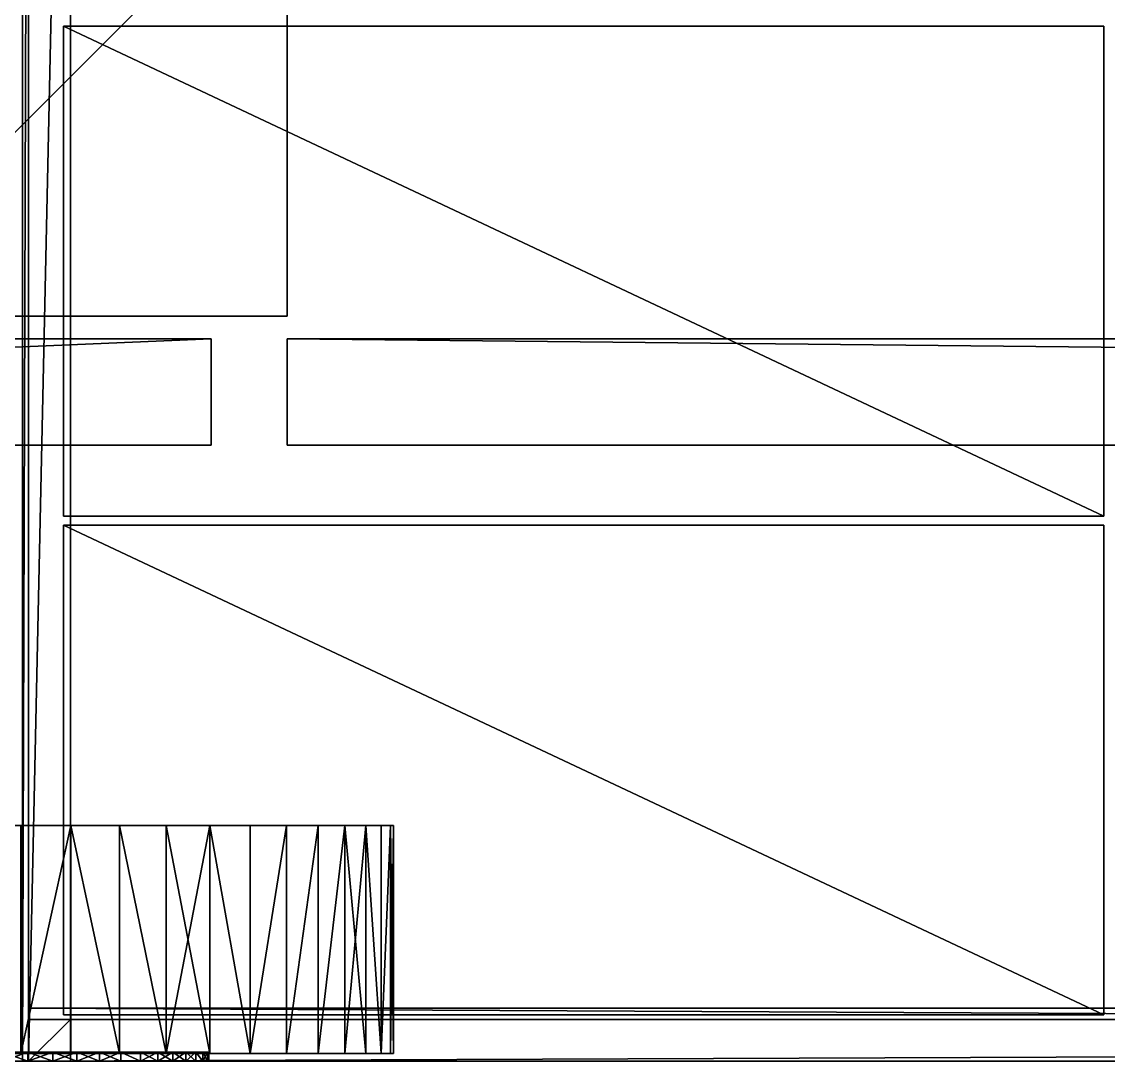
# Model space of a CAD drawing. Header units: millimetres. Extents: x -3100 to 14040, y -1280 to 1295.
# Drawn here: x -49 to 1380, y -1280 to 87 of the extents above; entities that cross this region are included whole.
import ezdxf

# ---------------------------------------------------------------- set-up
doc = ezdxf.new("R2010")
doc.units = ezdxf.units.MM

msp = doc.modelspace()

# ---------------------------------------------------------------- linework, layer by layer
at = {"layer": 'CAD_75LAB'}
for points in [[(-48, 1280, 3940), (-48, 1280, 1250), (-48, -1280, 1250)], [(-48, -1280, 3940), (-48, 1280, 3940), (-48, -1280, 1250)], [(-40, 1280, 1250), (-48, -1280, 1250), (-48, 1280, 1250)], [(-40, 1280, 1250), (-40, -1280, 1250), (-48, -1280, 1250)], [(-40, 1280, 3940), (-48, 1280, 3940), (-48, -1280, 3940)], [(-40, 1280, 3940), (-48, -1280, 3940), (-40, -1280, 3940)], [(-40, -1280, 1250), (-40, 1280, 1160), (-40, -1280, 1160)], [(-40, -1280, 1250), (-40, 1280, 1250), (-40, 1280, 1160)], [(14040, -1280, 1160), (-40, -1280, 1160), (-40, 1280, 1160)], [(14040, 1280, 1160), (14040, -1280, 1160), (-40, 1280, 1160)], [(14040, -1280, 1250), (-40, 1280, 1250), (-40, -1280, 1250)], [(14040, 1280, 1250), (-40, 1280, 1250), (14040, -1280, 1250)], [(-40, -1280, 3995), (-40, 1280, 3940), (-40, -1280, 3940)], [(-40, -1280, 3995), (-40, 1280, 3995), (-40, 1280, 3940)], [(15, 1280, 3940), (-40, -1280, 3940), (-40, 1280, 3940)], [(15, 1280, 3940), (15, -1280, 3940), (-40, -1280, 3940)], [(15, 1280, 3995), (-40, 1280, 3995), (-40, -1280, 3995)], [(15, 1280, 3995), (-40, -1280, 3995), (15, -1280, 3995)], [(-40, 1280, 3940), (-40, -1280, 1250), (-40, 1280, 1250)], [(-40, -1280, 3940), (-40, -1280, 1250), (-40, 1280, 3940)], [(15, -1280, 3995), (15, -1280, 3940), (15, 1280, 3940)], [(15, -1280, 3995), (15, 1280, 3940), (15, 1280, 3995)], [(300, 300, 1000), (-300, -300, 1000), (-300, 300, 1000)], [(300, 300, 1000), (300, -300, 1000), (-300, -300, 1000)], [(300, 300, 1160), (-300, 300, 1160), (-300, -300, 1160)], [(300, 300, 1160), (-300, -300, 1160), (300, -300, 1160)], [(300, -300, 1160), (300, -300, 1000), (300, 300, 1000)], [(300, -300, 1160), (300, 300, 1000), (300, 300, 1160)], [(6, -563, 1367), (6, 81, 1253), (6, -563, 1253)], [(6, -563, 1367), (6, 81, 1367), (6, 81, 1253)], [(1374, 81, 1367), (1374, 81, 1253), (6, 81, 1253)], [(1374, 81, 1367), (6, 81, 1253), (6, 81, 1367)], [(1374, -563, 1253), (6, -563, 1253), (6, 81, 1253)], [(1374, 81, 1253), (1374, -563, 1253), (6, 81, 1253)], [(1374, -563, 1367), (6, 81, 1367), (6, -563, 1367)], [(1374, 81, 1367), (6, 81, 1367), (1374, -563, 1367)], [(6, -563, 1487), (6, 81, 1373), (6, -563, 1373)], [(6, -563, 1487), (6, 81, 1487), (6, 81, 1373)], [(1374, 81, 1487), (1374, 81, 1373), (6, 81, 1373)], [(1374, 81, 1487), (6, 81, 1373), (6, 81, 1487)], [(1374, -563, 1373), (6, -563, 1373), (6, 81, 1373)], [(1374, 81, 1373), (1374, -563, 1373), (6, 81, 1373)], [(1374, -563, 1487), (6, 81, 1487), (6, -563, 1487)], [(1374, 81, 1487), (6, 81, 1487), (1374, -563, 1487)], [(6, -563, 1607), (6, 81, 1493), (6, -563, 1493)], [(6, -563, 1607), (6, 81, 1607), (6, 81, 1493)], [(1374, 81, 1607), (1374, 81, 1493), (6, 81, 1493)], [(1374, 81, 1607), (6, 81, 1493), (6, 81, 1607)], [(1374, -563, 1493), (6, -563, 1493), (6, 81, 1493)], [(1374, 81, 1493), (1374, -563, 1493), (6, 81, 1493)], [(1374, -563, 1607), (6, 81, 1607), (6, -563, 1607)], [(1374, 81, 1607), (6, 81, 1607), (1374, -563, 1607)], [(6, -563, 1727), (6, 81, 1613), (6, -563, 1613)], [(6, -563, 1727), (6, 81, 1727), (6, 81, 1613)], [(1374, 81, 1727), (1374, 81, 1613), (6, 81, 1613)], [(1374, 81, 1727), (6, 81, 1613), (6, 81, 1727)], [(1374, -563, 1613), (6, -563, 1613), (6, 81, 1613)], [(1374, 81, 1613), (1374, -563, 1613), (6, 81, 1613)], [(1374, -563, 1727), (6, 81, 1727), (6, -563, 1727)], [(1374, 81, 1727), (6, 81, 1727), (1374, -563, 1727)], [(6, -563, 1847), (6, 81, 1733), (6, -563, 1733)], [(6, -563, 1847), (6, 81, 1847), (6, 81, 1733)], [(1374, 81, 1847), (1374, 81, 1733), (6, 81, 1733)], [(1374, 81, 1847), (6, 81, 1733), (6, 81, 1847)], [(1374, -563, 1733), (6, -563, 1733), (6, 81, 1733)], [(1374, 81, 1733), (1374, -563, 1733), (6, 81, 1733)], [(1374, -563, 1847), (6, 81, 1847), (6, -563, 1847)], [(1374, 81, 1847), (6, 81, 1847), (1374, -563, 1847)], [(6, -563, 1967), (6, 81, 1853), (6, -563, 1853)], [(6, -563, 1967), (6, 81, 1967), (6, 81, 1853)], [(1374, 81, 1967), (1374, 81, 1853), (6, 81, 1853)], [(1374, 81, 1967), (6, 81, 1853), (6, 81, 1967)], [(1374, -563, 1853), (6, -563, 1853), (6, 81, 1853)], [(1374, 81, 1853), (1374, -563, 1853), (6, 81, 1853)], [(1374, -563, 1967), (6, 81, 1967), (6, -563, 1967)], [(1374, 81, 1967), (6, 81, 1967), (1374, -563, 1967)], [(6, -563, 2087), (6, 81, 1973), (6, -563, 1973)], [(6, -563, 2087), (6, 81, 2087), (6, 81, 1973)], [(1374, 81, 2087), (1374, 81, 1973), (6, 81, 1973)], [(1374, 81, 2087), (6, 81, 1973), (6, 81, 2087)], [(1374, -563, 1973), (6, -563, 1973), (6, 81, 1973)], [(1374, 81, 1973), (1374, -563, 1973), (6, 81, 1973)], [(1374, -563, 2087), (6, 81, 2087), (6, -563, 2087)], [(1374, 81, 2087), (6, 81, 2087), (1374, -563, 2087)], [(6, -563, 2207), (6, 81, 2093), (6, -563, 2093)], [(6, -563, 2207), (6, 81, 2207), (6, 81, 2093)], [(1374, 81, 2207), (1374, 81, 2093), (6, 81, 2093)], [(1374, 81, 2207), (6, 81, 2093), (6, 81, 2207)], [(1374, -563, 2093), (6, -563, 2093), (6, 81, 2093)], [(1374, 81, 2093), (1374, -563, 2093), (6, 81, 2093)], [(1374, -563, 2207), (6, 81, 2207), (6, -563, 2207)], [(1374, 81, 2207), (6, 81, 2207), (1374, -563, 2207)], [(6, -563, 2327), (6, 81, 2213), (6, -563, 2213)], [(6, -563, 2327), (6, 81, 2327), (6, 81, 2213)], [(1374, 81, 2327), (1374, 81, 2213), (6, 81, 2213)], [(1374, 81, 2327), (6, 81, 2213), (6, 81, 2327)], [(1374, -563, 2213), (6, -563, 2213), (6, 81, 2213)], [(1374, 81, 2213), (1374, -563, 2213), (6, 81, 2213)], [(1374, -563, 2327), (6, 81, 2327), (6, -563, 2327)], [(1374, 81, 2327), (6, 81, 2327), (1374, -563, 2327)], [(6, -563, 2447), (6, 81, 2333), (6, -563, 2333)], [(6, -563, 2447), (6, 81, 2447), (6, 81, 2333)], [(1374, 81, 2447), (1374, 81, 2333), (6, 81, 2333)], [(1374, 81, 2447), (6, 81, 2333), (6, 81, 2447)], [(1374, -563, 2333), (6, -563, 2333), (6, 81, 2333)], [(1374, 81, 2333), (1374, -563, 2333), (6, 81, 2333)], [(1374, -563, 2447), (6, 81, 2447), (6, -563, 2447)], [(1374, 81, 2447), (6, 81, 2447), (1374, -563, 2447)], [(6, -563, 2567), (6, 81, 2453), (6, -563, 2453)], [(6, -563, 2567), (6, 81, 2567), (6, 81, 2453)], [(1374, 81, 2567), (1374, 81, 2453), (6, 81, 2453)], [(1374, 81, 2567), (6, 81, 2453), (6, 81, 2567)], [(1374, -563, 2453), (6, -563, 2453), (6, 81, 2453)], [(1374, 81, 2453), (1374, -563, 2453), (6, 81, 2453)], [(1374, -563, 2567), (6, 81, 2567), (6, -563, 2567)], [(1374, 81, 2567), (6, 81, 2567), (1374, -563, 2567)], [(6, -563, 2687), (6, 81, 2573), (6, -563, 2573)], [(6, -563, 2687), (6, 81, 2687), (6, 81, 2573)], [(1374, 81, 2687), (1374, 81, 2573), (6, 81, 2573)], [(1374, 81, 2687), (6, 81, 2573), (6, 81, 2687)], [(1374, -563, 2573), (6, -563, 2573), (6, 81, 2573)], [(1374, 81, 2573), (1374, -563, 2573), (6, 81, 2573)], [(1374, -563, 2687), (6, 81, 2687), (6, -563, 2687)], [(1374, 81, 2687), (6, 81, 2687), (1374, -563, 2687)], [(6, -563, 2807), (6, 81, 2693), (6, -563, 2693)], [(6, -563, 2807), (6, 81, 2807), (6, 81, 2693)], [(1374, 81, 2807), (1374, 81, 2693), (6, 81, 2693)], [(1374, 81, 2807), (6, 81, 2693), (6, 81, 2807)], [(1374, -563, 2693), (6, -563, 2693), (6, 81, 2693)], [(1374, 81, 2693), (1374, -563, 2693), (6, 81, 2693)], [(1374, -563, 2807), (6, 81, 2807), (6, -563, 2807)], [(1374, 81, 2807), (6, 81, 2807), (1374, -563, 2807)], [(6, -563, 2927), (6, 81, 2813), (6, -563, 2813)], [(6, -563, 2927), (6, 81, 2927), (6, 81, 2813)], [(1374, 81, 2927), (1374, 81, 2813), (6, 81, 2813)], [(1374, 81, 2927), (6, 81, 2813), (6, 81, 2927)], [(1374, -563, 2813), (6, -563, 2813), (6, 81, 2813)], [(1374, 81, 2813), (1374, -563, 2813), (6, 81, 2813)], [(1374, -563, 2927), (6, 81, 2927), (6, -563, 2927)], [(1374, 81, 2927), (6, 81, 2927), (1374, -563, 2927)], [(6, -563, 3047), (6, 81, 2933), (6, -563, 2933)], [(6, -563, 3047), (6, 81, 3047), (6, 81, 2933)], [(1374, 81, 3047), (1374, 81, 2933), (6, 81, 2933)], [(1374, 81, 3047), (6, 81, 2933), (6, 81, 3047)], [(1374, -563, 2933), (6, -563, 2933), (6, 81, 2933)], [(1374, 81, 2933), (1374, -563, 2933), (6, 81, 2933)], [(1374, -563, 3047), (6, 81, 3047), (6, -563, 3047)], [(1374, 81, 3047), (6, 81, 3047), (1374, -563, 3047)], [(6, -563, 3167), (6, 81, 3053), (6, -563, 3053)], [(6, -563, 3167), (6, 81, 3167), (6, 81, 3053)], [(1374, 81, 3167), (1374, 81, 3053), (6, 81, 3053)], [(1374, 81, 3167), (6, 81, 3053), (6, 81, 3167)], [(1374, -563, 3053), (6, -563, 3053), (6, 81, 3053)], [(1374, 81, 3053), (1374, -563, 3053), (6, 81, 3053)], [(1374, -563, 3167), (6, 81, 3167), (6, -563, 3167)], [(1374, 81, 3167), (6, 81, 3167), (1374, -563, 3167)], [(6, -563, 3287), (6, 81, 3173), (6, -563, 3173)], [(6, -563, 3287), (6, 81, 3287), (6, 81, 3173)], [(1374, 81, 3287), (1374, 81, 3173), (6, 81, 3173)], [(1374, 81, 3287), (6, 81, 3173), (6, 81, 3287)], [(1374, -563, 3173), (6, -563, 3173), (6, 81, 3173)], [(1374, 81, 3173), (1374, -563, 3173), (6, 81, 3173)], [(1374, -563, 3287), (6, 81, 3287), (6, -563, 3287)], [(1374, 81, 3287), (6, 81, 3287), (1374, -563, 3287)], [(6, -563, 3407), (6, 81, 3293), (6, -563, 3293)], [(6, -563, 3407), (6, 81, 3407), (6, 81, 3293)], [(1374, 81, 3407), (1374, 81, 3293), (6, 81, 3293)], [(1374, 81, 3407), (6, 81, 3293), (6, 81, 3407)], [(1374, -563, 3293), (6, -563, 3293), (6, 81, 3293)], [(1374, 81, 3293), (1374, -563, 3293), (6, 81, 3293)], [(1374, -563, 3407), (6, 81, 3407), (6, -563, 3407)], [(1374, 81, 3407), (6, 81, 3407), (1374, -563, 3407)], [(6, -563, 3527), (6, 81, 3413), (6, -563, 3413)], [(6, -563, 3527), (6, 81, 3527), (6, 81, 3413)], [(1374, 81, 3527), (1374, 81, 3413), (6, 81, 3413)], [(1374, 81, 3527), (6, 81, 3413), (6, 81, 3527)], [(1374, -563, 3413), (6, -563, 3413), (6, 81, 3413)], [(1374, 81, 3413), (1374, -563, 3413), (6, 81, 3413)], [(1374, -563, 3527), (6, 81, 3527), (6, -563, 3527)], [(1374, 81, 3527), (6, 81, 3527), (1374, -563, 3527)], [(6, -563, 3647), (6, 81, 3533), (6, -563, 3533)], [(6, -563, 3647), (6, 81, 3647), (6, 81, 3533)], [(1374, 81, 3647), (1374, 81, 3533), (6, 81, 3533)], [(1374, 81, 3647), (6, 81, 3533), (6, 81, 3647)], [(1374, -563, 3533), (6, -563, 3533), (6, 81, 3533)], [(1374, 81, 3533), (1374, -563, 3533), (6, 81, 3533)], [(1374, -563, 3647), (6, 81, 3647), (6, -563, 3647)], [(1374, 81, 3647), (6, 81, 3647), (1374, -563, 3647)], [(6, -563, 3767), (6, 81, 3653), (6, -563, 3653)], [(6, -563, 3767), (6, 81, 3767), (6, 81, 3653)], [(1374, 81, 3767), (1374, 81, 3653), (6, 81, 3653)], [(1374, 81, 3767), (6, 81, 3653), (6, 81, 3767)], [(1374, -563, 3653), (6, -563, 3653), (6, 81, 3653)], [(1374, 81, 3653), (1374, -563, 3653), (6, 81, 3653)], [(1374, -563, 3767), (6, 81, 3767), (6, -563, 3767)], [(1374, 81, 3767), (6, 81, 3767), (1374, -563, 3767)], [(6, -563, 3887), (6, 81, 3773), (6, -563, 3773)], [(6, -563, 3887), (6, 81, 3887), (6, 81, 3773)], [(1374, 81, 3887), (1374, 81, 3773), (6, 81, 3773)], [(1374, 81, 3887), (6, 81, 3773), (6, 81, 3887)], [(1374, -563, 3773), (6, -563, 3773), (6, 81, 3773)], [(1374, 81, 3773), (1374, -563, 3773), (6, 81, 3773)], [(1374, -563, 3887), (6, 81, 3887), (6, -563, 3887)], [(1374, 81, 3887), (6, 81, 3887), (1374, -563, 3887)], [(1374, -563, 1367), (1374, -563, 1253), (1374, 81, 1253)], [(1374, -563, 1367), (1374, 81, 1253), (1374, 81, 1367)], [(1374, -563, 1487), (1374, -563, 1373), (1374, 81, 1373)], [(1374, -563, 1487), (1374, 81, 1373), (1374, 81, 1487)], [(1374, -563, 1607), (1374, -563, 1493), (1374, 81, 1493)], [(1374, -563, 1607), (1374, 81, 1493), (1374, 81, 1607)], [(1374, -563, 1727), (1374, -563, 1613), (1374, 81, 1613)], [(1374, -563, 1727), (1374, 81, 1613), (1374, 81, 1727)], [(1374, -563, 1847), (1374, -563, 1733), (1374, 81, 1733)], [(1374, -563, 1847), (1374, 81, 1733), (1374, 81, 1847)], [(1374, -563, 1967), (1374, -563, 1853), (1374, 81, 1853)], [(1374, -563, 1967), (1374, 81, 1853), (1374, 81, 1967)], [(1374, -563, 2087), (1374, -563, 1973), (1374, 81, 1973)], [(1374, -563, 2087), (1374, 81, 1973), (1374, 81, 2087)], [(1374, -563, 2207), (1374, -563, 2093), (1374, 81, 2093)], [(1374, -563, 2207), (1374, 81, 2093), (1374, 81, 2207)], [(1374, -563, 2327), (1374, -563, 2213), (1374, 81, 2213)], [(1374, -563, 2327), (1374, 81, 2213), (1374, 81, 2327)], [(1374, -563, 2447), (1374, -563, 2333), (1374, 81, 2333)], [(1374, -563, 2447), (1374, 81, 2333), (1374, 81, 2447)], [(1374, -563, 2567), (1374, -563, 2453), (1374, 81, 2453)], [(1374, -563, 2567), (1374, 81, 2453), (1374, 81, 2567)], [(1374, -563, 2687), (1374, -563, 2573), (1374, 81, 2573)], [(1374, -563, 2687), (1374, 81, 2573), (1374, 81, 2687)], [(1374, -563, 2807), (1374, -563, 2693), (1374, 81, 2693)], [(1374, -563, 2807), (1374, 81, 2693), (1374, 81, 2807)], [(1374, -563, 2927), (1374, -563, 2813), (1374, 81, 2813)], [(1374, -563, 2927), (1374, 81, 2813), (1374, 81, 2927)], [(1374, -563, 3047), (1374, -563, 2933), (1374, 81, 2933)], [(1374, -563, 3047), (1374, 81, 2933), (1374, 81, 3047)], [(1374, -563, 3167), (1374, -563, 3053), (1374, 81, 3053)], [(1374, -563, 3167), (1374, 81, 3053), (1374, 81, 3167)], [(1374, -563, 3287), (1374, -563, 3173), (1374, 81, 3173)], [(1374, -563, 3287), (1374, 81, 3173), (1374, 81, 3287)], [(1374, -563, 3407), (1374, -563, 3293), (1374, 81, 3293)], [(1374, -563, 3407), (1374, 81, 3293), (1374, 81, 3407)], [(1374, -563, 3527), (1374, -563, 3413), (1374, 81, 3413)], [(1374, -563, 3527), (1374, 81, 3413), (1374, 81, 3527)], [(1374, -563, 3647), (1374, -563, 3533), (1374, 81, 3533)], [(1374, -563, 3647), (1374, 81, 3533), (1374, 81, 3647)], [(1374, -563, 3767), (1374, -563, 3653), (1374, 81, 3653)], [(1374, -563, 3767), (1374, 81, 3653), (1374, 81, 3767)], [(1374, -563, 3887), (1374, -563, 3773), (1374, 81, 3773)], [(1374, -563, 3887), (1374, 81, 3773), (1374, 81, 3887)], [(300, -300, 1160), (-300, -300, 1000), (300, -300, 1000)], [(300, -300, 1160), (-300, -300, 1160), (-300, -300, 1000)], [(200, -330, 700), (-3100, -330, 700), (-3100, -330, 1000)], [(200, -330, 1000), (200, -330, 700), (-3100, -330, 1000)], [(200, -330, 700), (-3100, -470, 700), (-3100, -330, 700)], [(200, -330, 700), (200, -470, 700), (-3100, -470, 700)], [(200, -330, 1000), (-3100, -330, 1000), (-3100, -470, 1000)], [(200, -330, 1000), (-3100, -470, 1000), (200, -470, 1000)], [(200, -470, 1000), (200, -470, 700), (200, -330, 700)], [(200, -470, 1000), (200, -330, 700), (200, -330, 1000)], [(300, -330, 1160), (300, -330, 910), (300, -470, 910)], [(300, -470, 1160), (300, -330, 1160), (300, -470, 910)], [(13960, -330, 1160), (13960, -330, 910), (300, -330, 910)], [(13960, -330, 1160), (300, -330, 910), (300, -330, 1160)], [(13960, -470, 910), (300, -470, 910), (300, -330, 910)], [(13960, -330, 910), (13960, -470, 910), (300, -330, 910)], [(13960, -470, 1160), (300, -330, 1160), (300, -470, 1160)], [(13960, -330, 1160), (300, -330, 1160), (13960, -470, 1160)], [(200, -470, 700), (-3100, -470, 1000), (-3100, -470, 700)], [(200, -470, 1000), (-3100, -470, 1000), (200, -470, 700)], [(13960, -470, 1160), (300, -470, 910), (13960, -470, 910)], [(13960, -470, 1160), (300, -470, 1160), (300, -470, 910)], [(1374, -563, 1367), (6, -563, 1253), (1374, -563, 1253)], [(1374, -563, 1367), (6, -563, 1367), (6, -563, 1253)], [(1374, -563, 1487), (6, -563, 1373), (1374, -563, 1373)], [(1374, -563, 1487), (6, -563, 1487), (6, -563, 1373)], [(1374, -563, 1607), (6, -563, 1493), (1374, -563, 1493)], [(1374, -563, 1607), (6, -563, 1607), (6, -563, 1493)], [(1374, -563, 1727), (6, -563, 1613), (1374, -563, 1613)], [(1374, -563, 1727), (6, -563, 1727), (6, -563, 1613)], [(1374, -563, 1847), (6, -563, 1733), (1374, -563, 1733)], [(1374, -563, 1847), (6, -563, 1847), (6, -563, 1733)], [(1374, -563, 1967), (6, -563, 1853), (1374, -563, 1853)], [(1374, -563, 1967), (6, -563, 1967), (6, -563, 1853)], [(1374, -563, 2087), (6, -563, 1973), (1374, -563, 1973)], [(1374, -563, 2087), (6, -563, 2087), (6, -563, 1973)], [(1374, -563, 2207), (6, -563, 2093), (1374, -563, 2093)], [(1374, -563, 2207), (6, -563, 2207), (6, -563, 2093)], [(1374, -563, 2327), (6, -563, 2213), (1374, -563, 2213)], [(1374, -563, 2327), (6, -563, 2327), (6, -563, 2213)], [(1374, -563, 2447), (6, -563, 2333), (1374, -563, 2333)], [(1374, -563, 2447), (6, -563, 2447), (6, -563, 2333)], [(1374, -563, 2567), (6, -563, 2453), (1374, -563, 2453)], [(1374, -563, 2567), (6, -563, 2567), (6, -563, 2453)], [(1374, -563, 2687), (6, -563, 2573), (1374, -563, 2573)], [(1374, -563, 2687), (6, -563, 2687), (6, -563, 2573)], [(1374, -563, 2807), (6, -563, 2693), (1374, -563, 2693)], [(1374, -563, 2807), (6, -563, 2807), (6, -563, 2693)], [(1374, -563, 2927), (6, -563, 2813), (1374, -563, 2813)], [(1374, -563, 2927), (6, -563, 2927), (6, -563, 2813)], [(1374, -563, 3047), (6, -563, 2933), (1374, -563, 2933)], [(1374, -563, 3047), (6, -563, 3047), (6, -563, 2933)], [(1374, -563, 3167), (6, -563, 3053), (1374, -563, 3053)], [(1374, -563, 3167), (6, -563, 3167), (6, -563, 3053)], [(1374, -563, 3287), (6, -563, 3173), (1374, -563, 3173)], [(1374, -563, 3287), (6, -563, 3287), (6, -563, 3173)], [(1374, -563, 3407), (6, -563, 3293), (1374, -563, 3293)], [(1374, -563, 3407), (6, -563, 3407), (6, -563, 3293)], [(1374, -563, 3527), (6, -563, 3413), (1374, -563, 3413)], [(1374, -563, 3527), (6, -563, 3527), (6, -563, 3413)], [(1374, -563, 3647), (6, -563, 3533), (1374, -563, 3533)], [(1374, -563, 3647), (6, -563, 3647), (6, -563, 3533)], [(1374, -563, 3767), (6, -563, 3653), (1374, -563, 3653)], [(1374, -563, 3767), (6, -563, 3767), (6, -563, 3653)], [(1374, -563, 3887), (6, -563, 3773), (1374, -563, 3773)], [(1374, -563, 3887), (6, -563, 3887), (6, -563, 3773)], [(6, -1219, 1367), (6, -575, 1253), (6, -1219, 1253)], [(6, -1219, 1367), (6, -575, 1367), (6, -575, 1253)], [(1374, -575, 1367), (1374, -575, 1253), (6, -575, 1253)], [(1374, -575, 1367), (6, -575, 1253), (6, -575, 1367)], [(1374, -1219, 1253), (6, -1219, 1253), (6, -575, 1253)], [(1374, -575, 1253), (1374, -1219, 1253), (6, -575, 1253)], [(1374, -1219, 1367), (6, -575, 1367), (6, -1219, 1367)], [(1374, -575, 1367), (6, -575, 1367), (1374, -1219, 1367)], [(6, -1219, 1487), (6, -575, 1373), (6, -1219, 1373)], [(6, -1219, 1487), (6, -575, 1487), (6, -575, 1373)], [(1374, -575, 1487), (1374, -575, 1373), (6, -575, 1373)], [(1374, -575, 1487), (6, -575, 1373), (6, -575, 1487)], [(1374, -1219, 1373), (6, -1219, 1373), (6, -575, 1373)], [(1374, -575, 1373), (1374, -1219, 1373), (6, -575, 1373)], [(1374, -1219, 1487), (6, -575, 1487), (6, -1219, 1487)], [(1374, -575, 1487), (6, -575, 1487), (1374, -1219, 1487)], [(6, -1219, 1607), (6, -575, 1493), (6, -1219, 1493)], [(6, -1219, 1607), (6, -575, 1607), (6, -575, 1493)], [(1374, -575, 1607), (1374, -575, 1493), (6, -575, 1493)], [(1374, -575, 1607), (6, -575, 1493), (6, -575, 1607)], [(1374, -1219, 1493), (6, -1219, 1493), (6, -575, 1493)], [(1374, -575, 1493), (1374, -1219, 1493), (6, -575, 1493)], [(1374, -1219, 1607), (6, -575, 1607), (6, -1219, 1607)], [(1374, -575, 1607), (6, -575, 1607), (1374, -1219, 1607)], [(6, -1219, 1727), (6, -575, 1613), (6, -1219, 1613)], [(6, -1219, 1727), (6, -575, 1727), (6, -575, 1613)], [(1374, -575, 1727), (1374, -575, 1613), (6, -575, 1613)], [(1374, -575, 1727), (6, -575, 1613), (6, -575, 1727)], [(1374, -1219, 1613), (6, -1219, 1613), (6, -575, 1613)], [(1374, -575, 1613), (1374, -1219, 1613), (6, -575, 1613)], [(1374, -1219, 1727), (6, -575, 1727), (6, -1219, 1727)], [(1374, -575, 1727), (6, -575, 1727), (1374, -1219, 1727)], [(6, -1219, 1847), (6, -575, 1733), (6, -1219, 1733)], [(6, -1219, 1847), (6, -575, 1847), (6, -575, 1733)], [(1374, -575, 1847), (1374, -575, 1733), (6, -575, 1733)], [(1374, -575, 1847), (6, -575, 1733), (6, -575, 1847)], [(1374, -1219, 1733), (6, -1219, 1733), (6, -575, 1733)], [(1374, -575, 1733), (1374, -1219, 1733), (6, -575, 1733)], [(1374, -1219, 1847), (6, -575, 1847), (6, -1219, 1847)], [(1374, -575, 1847), (6, -575, 1847), (1374, -1219, 1847)], [(6, -1219, 1967), (6, -575, 1853), (6, -1219, 1853)], [(6, -1219, 1967), (6, -575, 1967), (6, -575, 1853)], [(1374, -575, 1967), (1374, -575, 1853), (6, -575, 1853)], [(1374, -575, 1967), (6, -575, 1853), (6, -575, 1967)], [(1374, -1219, 1853), (6, -1219, 1853), (6, -575, 1853)], [(1374, -575, 1853), (1374, -1219, 1853), (6, -575, 1853)], [(1374, -1219, 1967), (6, -575, 1967), (6, -1219, 1967)], [(1374, -575, 1967), (6, -575, 1967), (1374, -1219, 1967)], [(6, -1219, 2087), (6, -575, 1973), (6, -1219, 1973)], [(6, -1219, 2087), (6, -575, 2087), (6, -575, 1973)], [(1374, -575, 2087), (1374, -575, 1973), (6, -575, 1973)], [(1374, -575, 2087), (6, -575, 1973), (6, -575, 2087)], [(1374, -1219, 1973), (6, -1219, 1973), (6, -575, 1973)], [(1374, -575, 1973), (1374, -1219, 1973), (6, -575, 1973)], [(1374, -1219, 2087), (6, -575, 2087), (6, -1219, 2087)], [(1374, -575, 2087), (6, -575, 2087), (1374, -1219, 2087)], [(6, -1219, 2207), (6, -575, 2093), (6, -1219, 2093)], [(6, -1219, 2207), (6, -575, 2207), (6, -575, 2093)], [(1374, -575, 2207), (1374, -575, 2093), (6, -575, 2093)], [(1374, -575, 2207), (6, -575, 2093), (6, -575, 2207)], [(1374, -1219, 2093), (6, -1219, 2093), (6, -575, 2093)], [(1374, -575, 2093), (1374, -1219, 2093), (6, -575, 2093)], [(1374, -1219, 2207), (6, -575, 2207), (6, -1219, 2207)], [(1374, -575, 2207), (6, -575, 2207), (1374, -1219, 2207)], [(6, -1219, 2327), (6, -575, 2213), (6, -1219, 2213)], [(6, -1219, 2327), (6, -575, 2327), (6, -575, 2213)], [(1374, -575, 2327), (1374, -575, 2213), (6, -575, 2213)], [(1374, -575, 2327), (6, -575, 2213), (6, -575, 2327)], [(1374, -1219, 2213), (6, -1219, 2213), (6, -575, 2213)], [(1374, -575, 2213), (1374, -1219, 2213), (6, -575, 2213)], [(1374, -1219, 2327), (6, -575, 2327), (6, -1219, 2327)], [(1374, -575, 2327), (6, -575, 2327), (1374, -1219, 2327)], [(6, -1219, 2447), (6, -575, 2333), (6, -1219, 2333)], [(6, -1219, 2447), (6, -575, 2447), (6, -575, 2333)], [(1374, -575, 2447), (1374, -575, 2333), (6, -575, 2333)], [(1374, -575, 2447), (6, -575, 2333), (6, -575, 2447)], [(1374, -1219, 2333), (6, -1219, 2333), (6, -575, 2333)], [(1374, -575, 2333), (1374, -1219, 2333), (6, -575, 2333)], [(1374, -1219, 2447), (6, -575, 2447), (6, -1219, 2447)], [(1374, -575, 2447), (6, -575, 2447), (1374, -1219, 2447)], [(6, -1219, 2567), (6, -575, 2453), (6, -1219, 2453)], [(6, -1219, 2567), (6, -575, 2567), (6, -575, 2453)], [(1374, -575, 2567), (1374, -575, 2453), (6, -575, 2453)], [(1374, -575, 2567), (6, -575, 2453), (6, -575, 2567)], [(1374, -1219, 2453), (6, -1219, 2453), (6, -575, 2453)], [(1374, -575, 2453), (1374, -1219, 2453), (6, -575, 2453)], [(1374, -1219, 2567), (6, -575, 2567), (6, -1219, 2567)], [(1374, -575, 2567), (6, -575, 2567), (1374, -1219, 2567)], [(6, -1219, 2687), (6, -575, 2573), (6, -1219, 2573)], [(6, -1219, 2687), (6, -575, 2687), (6, -575, 2573)], [(1374, -575, 2687), (1374, -575, 2573), (6, -575, 2573)], [(1374, -575, 2687), (6, -575, 2573), (6, -575, 2687)], [(1374, -1219, 2573), (6, -1219, 2573), (6, -575, 2573)], [(1374, -575, 2573), (1374, -1219, 2573), (6, -575, 2573)], [(1374, -1219, 2687), (6, -575, 2687), (6, -1219, 2687)], [(1374, -575, 2687), (6, -575, 2687), (1374, -1219, 2687)], [(6, -1219, 2807), (6, -575, 2693), (6, -1219, 2693)], [(6, -1219, 2807), (6, -575, 2807), (6, -575, 2693)], [(1374, -575, 2807), (1374, -575, 2693), (6, -575, 2693)], [(1374, -575, 2807), (6, -575, 2693), (6, -575, 2807)], [(1374, -1219, 2693), (6, -1219, 2693), (6, -575, 2693)], [(1374, -575, 2693), (1374, -1219, 2693), (6, -575, 2693)], [(1374, -1219, 2807), (6, -575, 2807), (6, -1219, 2807)], [(1374, -575, 2807), (6, -575, 2807), (1374, -1219, 2807)], [(6, -1219, 2927), (6, -575, 2813), (6, -1219, 2813)], [(6, -1219, 2927), (6, -575, 2927), (6, -575, 2813)], [(1374, -575, 2927), (1374, -575, 2813), (6, -575, 2813)], [(1374, -575, 2927), (6, -575, 2813), (6, -575, 2927)], [(1374, -1219, 2813), (6, -1219, 2813), (6, -575, 2813)], [(1374, -575, 2813), (1374, -1219, 2813), (6, -575, 2813)], [(1374, -1219, 2927), (6, -575, 2927), (6, -1219, 2927)], [(1374, -575, 2927), (6, -575, 2927), (1374, -1219, 2927)], [(6, -1219, 3047), (6, -575, 2933), (6, -1219, 2933)], [(6, -1219, 3047), (6, -575, 3047), (6, -575, 2933)], [(1374, -575, 3047), (1374, -575, 2933), (6, -575, 2933)], [(1374, -575, 3047), (6, -575, 2933), (6, -575, 3047)], [(1374, -1219, 2933), (6, -1219, 2933), (6, -575, 2933)], [(1374, -575, 2933), (1374, -1219, 2933), (6, -575, 2933)], [(1374, -1219, 3047), (6, -575, 3047), (6, -1219, 3047)], [(1374, -575, 3047), (6, -575, 3047), (1374, -1219, 3047)], [(6, -1219, 3167), (6, -575, 3053), (6, -1219, 3053)], [(6, -1219, 3167), (6, -575, 3167), (6, -575, 3053)], [(1374, -575, 3167), (1374, -575, 3053), (6, -575, 3053)], [(1374, -575, 3167), (6, -575, 3053), (6, -575, 3167)], [(1374, -1219, 3053), (6, -1219, 3053), (6, -575, 3053)], [(1374, -575, 3053), (1374, -1219, 3053), (6, -575, 3053)], [(1374, -1219, 3167), (6, -575, 3167), (6, -1219, 3167)], [(1374, -575, 3167), (6, -575, 3167), (1374, -1219, 3167)], [(6, -1219, 3287), (6, -575, 3173), (6, -1219, 3173)], [(6, -1219, 3287), (6, -575, 3287), (6, -575, 3173)], [(1374, -575, 3287), (1374, -575, 3173), (6, -575, 3173)], [(1374, -575, 3287), (6, -575, 3173), (6, -575, 3287)], [(1374, -1219, 3173), (6, -1219, 3173), (6, -575, 3173)], [(1374, -575, 3173), (1374, -1219, 3173), (6, -575, 3173)], [(1374, -1219, 3287), (6, -575, 3287), (6, -1219, 3287)], [(1374, -575, 3287), (6, -575, 3287), (1374, -1219, 3287)], [(6, -1219, 3407), (6, -575, 3293), (6, -1219, 3293)], [(6, -1219, 3407), (6, -575, 3407), (6, -575, 3293)], [(1374, -575, 3407), (1374, -575, 3293), (6, -575, 3293)], [(1374, -575, 3407), (6, -575, 3293), (6, -575, 3407)], [(1374, -1219, 3293), (6, -1219, 3293), (6, -575, 3293)], [(1374, -575, 3293), (1374, -1219, 3293), (6, -575, 3293)], [(1374, -1219, 3407), (6, -575, 3407), (6, -1219, 3407)], [(1374, -575, 3407), (6, -575, 3407), (1374, -1219, 3407)], [(6, -1219, 3527), (6, -575, 3413), (6, -1219, 3413)], [(6, -1219, 3527), (6, -575, 3527), (6, -575, 3413)], [(1374, -575, 3527), (1374, -575, 3413), (6, -575, 3413)], [(1374, -575, 3527), (6, -575, 3413), (6, -575, 3527)], [(1374, -1219, 3413), (6, -1219, 3413), (6, -575, 3413)], [(1374, -575, 3413), (1374, -1219, 3413), (6, -575, 3413)], [(1374, -1219, 3527), (6, -575, 3527), (6, -1219, 3527)], [(1374, -575, 3527), (6, -575, 3527), (1374, -1219, 3527)], [(6, -1219, 3647), (6, -575, 3533), (6, -1219, 3533)], [(6, -1219, 3647), (6, -575, 3647), (6, -575, 3533)], [(1374, -575, 3647), (1374, -575, 3533), (6, -575, 3533)], [(1374, -575, 3647), (6, -575, 3533), (6, -575, 3647)], [(1374, -1219, 3533), (6, -1219, 3533), (6, -575, 3533)], [(1374, -575, 3533), (1374, -1219, 3533), (6, -575, 3533)], [(1374, -1219, 3647), (6, -575, 3647), (6, -1219, 3647)], [(1374, -575, 3647), (6, -575, 3647), (1374, -1219, 3647)], [(6, -1219, 3767), (6, -575, 3653), (6, -1219, 3653)], [(6, -1219, 3767), (6, -575, 3767), (6, -575, 3653)], [(1374, -575, 3767), (1374, -575, 3653), (6, -575, 3653)], [(1374, -575, 3767), (6, -575, 3653), (6, -575, 3767)], [(1374, -1219, 3653), (6, -1219, 3653), (6, -575, 3653)], [(1374, -575, 3653), (1374, -1219, 3653), (6, -575, 3653)], [(1374, -1219, 3767), (6, -575, 3767), (6, -1219, 3767)], [(1374, -575, 3767), (6, -575, 3767), (1374, -1219, 3767)], [(6, -1219, 3887), (6, -575, 3773), (6, -1219, 3773)], [(6, -1219, 3887), (6, -575, 3887), (6, -575, 3773)], [(1374, -575, 3887), (1374, -575, 3773), (6, -575, 3773)], [(1374, -575, 3887), (6, -575, 3773), (6, -575, 3887)], [(1374, -1219, 3773), (6, -1219, 3773), (6, -575, 3773)], [(1374, -575, 3773), (1374, -1219, 3773), (6, -575, 3773)], [(1374, -1219, 3887), (6, -575, 3887), (6, -1219, 3887)], [(1374, -575, 3887), (6, -575, 3887), (1374, -1219, 3887)], [(1374, -1219, 1367), (1374, -1219, 1253), (1374, -575, 1253)], [(1374, -1219, 1367), (1374, -575, 1253), (1374, -575, 1367)], [(1374, -1219, 1487), (1374, -1219, 1373), (1374, -575, 1373)], [(1374, -1219, 1487), (1374, -575, 1373), (1374, -575, 1487)], [(1374, -1219, 1607), (1374, -1219, 1493), (1374, -575, 1493)], [(1374, -1219, 1607), (1374, -575, 1493), (1374, -575, 1607)], [(1374, -1219, 1727), (1374, -1219, 1613), (1374, -575, 1613)], [(1374, -1219, 1727), (1374, -575, 1613), (1374, -575, 1727)], [(1374, -1219, 1847), (1374, -1219, 1733), (1374, -575, 1733)], [(1374, -1219, 1847), (1374, -575, 1733), (1374, -575, 1847)], [(1374, -1219, 1967), (1374, -1219, 1853), (1374, -575, 1853)], [(1374, -1219, 1967), (1374, -575, 1853), (1374, -575, 1967)], [(1374, -1219, 2087), (1374, -1219, 1973), (1374, -575, 1973)], [(1374, -1219, 2087), (1374, -575, 1973), (1374, -575, 2087)], [(1374, -1219, 2207), (1374, -1219, 2093), (1374, -575, 2093)], [(1374, -1219, 2207), (1374, -575, 2093), (1374, -575, 2207)], [(1374, -1219, 2327), (1374, -1219, 2213), (1374, -575, 2213)], [(1374, -1219, 2327), (1374, -575, 2213), (1374, -575, 2327)], [(1374, -1219, 2447), (1374, -1219, 2333), (1374, -575, 2333)], [(1374, -1219, 2447), (1374, -575, 2333), (1374, -575, 2447)], [(1374, -1219, 2567), (1374, -1219, 2453), (1374, -575, 2453)], [(1374, -1219, 2567), (1374, -575, 2453), (1374, -575, 2567)], [(1374, -1219, 2687), (1374, -1219, 2573), (1374, -575, 2573)], [(1374, -1219, 2687), (1374, -575, 2573), (1374, -575, 2687)], [(1374, -1219, 2807), (1374, -1219, 2693), (1374, -575, 2693)], [(1374, -1219, 2807), (1374, -575, 2693), (1374, -575, 2807)], [(1374, -1219, 2927), (1374, -1219, 2813), (1374, -575, 2813)], [(1374, -1219, 2927), (1374, -575, 2813), (1374, -575, 2927)], [(1374, -1219, 3047), (1374, -1219, 2933), (1374, -575, 2933)], [(1374, -1219, 3047), (1374, -575, 2933), (1374, -575, 3047)], [(1374, -1219, 3167), (1374, -1219, 3053), (1374, -575, 3053)], [(1374, -1219, 3167), (1374, -575, 3053), (1374, -575, 3167)], [(1374, -1219, 3287), (1374, -1219, 3173), (1374, -575, 3173)], [(1374, -1219, 3287), (1374, -575, 3173), (1374, -575, 3287)], [(1374, -1219, 3407), (1374, -1219, 3293), (1374, -575, 3293)], [(1374, -1219, 3407), (1374, -575, 3293), (1374, -575, 3407)], [(1374, -1219, 3527), (1374, -1219, 3413), (1374, -575, 3413)], [(1374, -1219, 3527), (1374, -575, 3413), (1374, -575, 3527)], [(1374, -1219, 3647), (1374, -1219, 3533), (1374, -575, 3533)], [(1374, -1219, 3647), (1374, -575, 3533), (1374, -575, 3647)], [(1374, -1219, 3767), (1374, -1219, 3653), (1374, -575, 3653)], [(1374, -1219, 3767), (1374, -575, 3653), (1374, -575, 3767)], [(1374, -1219, 3887), (1374, -1219, 3773), (1374, -575, 3773)], [(1374, -1219, 3887), (1374, -575, 3773), (1374, -575, 3887)], [(435.91, -970, 606.36), (-475.91, -970, 152.33), (-50.18, -970, 1077.7)], [(435.91, -970, 606.36), (-50.18, -970, 2.3), (-475.91, -970, 152.33)], [(-50.18, -1270, 1077.7), (15.52, -1270, 1067.5), (15.52, -970, 1067.5)], [(-50.18, -1270, 1077.7), (15.52, -970, 1067.5), (-50.18, -970, 1077.7)], [(-50.18, -1270, 2.3), (-50.18, -970, 2.3), (15.52, -970, 12.5)], [(15.52, -1270, 12.5), (-50.18, -1270, 2.3), (15.52, -970, 12.5)], [(198.28, -970, 89.85), (15.52, -970, 12.5), (-50.18, -970, 2.3)], [(435.91, -970, 606.36), (198.28, -970, 89.85), (-50.18, -970, 2.3)], [(140.7, -970, 1023.39), (-50.18, -970, 1077.7), (15.52, -970, 1067.5)], [(198.28, -970, 990.15), (-50.18, -970, 1077.7), (140.7, -970, 1023.39)], [(299.06, -970, 903.8), (-50.18, -970, 1077.7), (198.28, -970, 990.15)], [(299.06, -970, 903.8), (435.91, -970, 606.36), (-50.18, -970, 1077.7)], [(79.47, -1270, 1049.3), (79.47, -970, 1049.3), (15.52, -970, 1067.5)], [(15.52, -1270, 1067.5), (79.47, -1270, 1049.3), (15.52, -970, 1067.5)], [(79.47, -1270, 30.7), (15.52, -1270, 12.5), (15.52, -970, 12.5)], [(79.47, -1270, 30.7), (15.52, -970, 12.5), (79.47, -970, 30.7)], [(198.28, -970, 89.85), (79.47, -970, 30.7), (15.52, -970, 12.5)], [(140.7, -970, 1023.39), (15.52, -970, 1067.5), (79.47, -970, 1049.3)], [(140.7, -1270, 1023.39), (140.7, -970, 1023.39), (79.47, -970, 1049.3)], [(79.47, -1270, 1049.3), (140.7, -1270, 1023.39), (79.47, -970, 1049.3)], [(140.7, -1270, 56.61), (79.47, -1270, 30.7), (79.47, -970, 30.7)], [(140.7, -1270, 56.61), (79.47, -970, 30.7), (140.7, -970, 56.61)], [(198.28, -970, 89.85), (140.7, -970, 56.61), (79.47, -970, 30.7)], [(140.7, -1270, 1023.39), (198.28, -1270, 990.15), (198.28, -970, 990.15)], [(140.7, -1270, 1023.39), (198.28, -970, 990.15), (140.7, -970, 1023.39)], [(198.28, -1270, 89.85), (140.7, -1270, 56.61), (140.7, -970, 56.61)], [(198.28, -1270, 89.85), (140.7, -970, 56.61), (198.28, -970, 89.85)], [(251.33, -1270, 950.08), (251.33, -970, 950.08), (198.28, -970, 990.15)], [(198.28, -1270, 990.15), (251.33, -1270, 950.08), (198.28, -970, 990.15)], [(251.33, -1270, 129.92), (198.28, -1270, 89.85), (198.28, -970, 89.85)], [(251.33, -1270, 129.92), (198.28, -970, 89.85), (251.33, -970, 129.92)], [(435.91, -970, 606.36), (251.33, -970, 129.92), (198.28, -970, 89.85)], [(299.06, -970, 903.8), (198.28, -970, 990.15), (251.33, -970, 950.08)], [(251.33, -1270, 950.08), (299.06, -1270, 903.8), (299.06, -970, 903.8)], [(251.33, -1270, 950.08), (299.06, -970, 903.8), (251.33, -970, 950.08)], [(251.33, -1270, 129.92), (251.33, -970, 129.92), (299.06, -970, 176.2)], [(299.06, -1270, 176.2), (251.33, -1270, 129.92), (299.06, -970, 176.2)], [(340.75, -970, 228), (299.06, -970, 176.2), (251.33, -970, 129.92)], [(435.91, -970, 606.36), (340.75, -970, 228), (251.33, -970, 129.92)], [(299.06, -1270, 903.8), (340.75, -1270, 852), (340.75, -970, 852)], [(299.06, -1270, 903.8), (340.75, -970, 852), (299.06, -970, 903.8)], [(299.06, -1270, 176.2), (299.06, -970, 176.2), (340.75, -970, 228)], [(340.75, -1270, 228), (299.06, -1270, 176.2), (340.75, -970, 228)], [(299.06, -970, 903.8), (403.54, -970, 735.07), (435.91, -970, 606.36)], [(299.06, -970, 903.8), (340.75, -970, 852), (403.54, -970, 735.07)], [(340.75, -1270, 852), (375.75, -1270, 795.47), (375.75, -970, 795.47)], [(340.75, -1270, 852), (375.75, -970, 795.47), (340.75, -970, 852)], [(340.75, -1270, 228), (340.75, -970, 228), (375.75, -970, 284.53)], [(375.75, -1270, 284.53), (340.75, -1270, 228), (375.75, -970, 284.53)], [(435.91, -970, 606.36), (375.75, -970, 284.53), (340.75, -970, 228)], [(340.75, -970, 852), (375.75, -970, 795.47), (403.54, -970, 735.07)], [(375.75, -1270, 795.47), (403.54, -1270, 735.07), (403.54, -970, 735.07)], [(375.75, -1270, 795.47), (403.54, -970, 735.07), (375.75, -970, 795.47)], [(403.54, -1270, 344.93), (375.75, -1270, 284.53), (375.75, -970, 284.53)], [(403.54, -1270, 344.93), (375.75, -970, 284.53), (403.54, -970, 344.93)], [(423.69, -970, 408.29), (403.54, -970, 344.93), (375.75, -970, 284.53)], [(440, -970, 540), (423.69, -970, 408.29), (375.75, -970, 284.53)], [(435.91, -970, 606.36), (440, -970, 540), (375.75, -970, 284.53)], [(423.69, -1270, 671.71), (423.69, -970, 671.71), (403.54, -970, 735.07)], [(403.54, -1270, 735.07), (423.69, -1270, 671.71), (403.54, -970, 735.07)], [(423.69, -1270, 408.29), (403.54, -970, 344.93), (423.69, -970, 408.29)], [(423.69, -1270, 408.29), (403.54, -1270, 344.93), (403.54, -970, 344.93)], [(403.54, -970, 735.07), (423.69, -970, 671.71), (435.91, -970, 606.36)], [(423.69, -1270, 671.71), (435.91, -1270, 606.36), (435.91, -970, 606.36)], [(423.69, -1270, 671.71), (435.91, -970, 606.36), (423.69, -970, 671.71)], [(423.69, -1270, 408.29), (423.69, -970, 408.29), (435.91, -970, 473.64)], [(435.91, -1270, 473.64), (423.69, -1270, 408.29), (435.91, -970, 473.64)], [(440, -970, 540), (435.91, -970, 473.64), (423.69, -970, 408.29)], [(440, -1270, 540), (440, -970, 540), (435.91, -970, 606.36)], [(435.91, -1270, 606.36), (440, -1270, 540), (435.91, -970, 606.36)], [(435.91, -1270, 473.64), (435.91, -970, 473.64), (440, -970, 540)], [(440, -1270, 540), (435.91, -1270, 473.64), (440, -970, 540)], [(-40, -1280, 1320), (-40, -1210, 1250), (-40, -1280, 1250)], [(-40, -1280, 1320), (-40, -1210, 1320), (-40, -1210, 1250)], [(14040, -1210, 1250), (-40, -1210, 1250), (-40, -1210, 1320)], [(14040, -1210, 1320), (14040, -1210, 1250), (-40, -1210, 1320)], [(14040, -1280, 1250), (-40, -1280, 1250), (-40, -1210, 1250)], [(14040, -1210, 1250), (14040, -1280, 1250), (-40, -1210, 1250)], [(14040, -1280, 1320), (-40, -1210, 1320), (-40, -1280, 1320)], [(14040, -1210, 1320), (-40, -1210, 1320), (14040, -1280, 1320)], [(-40, -1225, 3940), (-40, -1225, 1250), (-40, -1280, 1250)], [(-40, -1280, 3940), (-40, -1225, 3940), (-40, -1280, 1250)], [(-40, -1225, 3940), (15, -1225, 1250), (-40, -1225, 1250)], [(15, -1225, 3940), (15, -1225, 1250), (-40, -1225, 3940)], [(15, -1225, 1250), (-40, -1280, 1250), (-40, -1225, 1250)], [(15, -1225, 1250), (15, -1280, 1250), (-40, -1280, 1250)], [(15, -1225, 3940), (-40, -1225, 3940), (-40, -1280, 3940)], [(15, -1225, 3940), (-40, -1280, 3940), (15, -1280, 3940)], [(-40, -1280, 3995), (-40, -1225, 3940), (-40, -1280, 3940)], [(-40, -1280, 3995), (-40, -1225, 3995), (-40, -1225, 3940)], [(14040, -1225, 3995), (14040, -1225, 3940), (-40, -1225, 3940)], [(14040, -1225, 3995), (-40, -1225, 3940), (-40, -1225, 3995)], [(14040, -1225, 3940), (-40, -1280, 3940), (-40, -1225, 3940)], [(14040, -1225, 3940), (14040, -1280, 3940), (-40, -1280, 3940)], [(14040, -1225, 3995), (-40, -1225, 3995), (-40, -1280, 3995)], [(14040, -1225, 3995), (-40, -1280, 3995), (14040, -1280, 3995)], [(1374, -1219, 1367), (6, -1219, 1253), (1374, -1219, 1253)], [(1374, -1219, 1367), (6, -1219, 1367), (6, -1219, 1253)], [(1374, -1219, 1487), (6, -1219, 1373), (1374, -1219, 1373)], [(1374, -1219, 1487), (6, -1219, 1487), (6, -1219, 1373)], [(1374, -1219, 1607), (6, -1219, 1493), (1374, -1219, 1493)], [(1374, -1219, 1607), (6, -1219, 1607), (6, -1219, 1493)], [(1374, -1219, 1727), (6, -1219, 1613), (1374, -1219, 1613)], [(1374, -1219, 1727), (6, -1219, 1727), (6, -1219, 1613)], [(1374, -1219, 1847), (6, -1219, 1733), (1374, -1219, 1733)], [(1374, -1219, 1847), (6, -1219, 1847), (6, -1219, 1733)], [(1374, -1219, 1967), (6, -1219, 1853), (1374, -1219, 1853)], [(1374, -1219, 1967), (6, -1219, 1967), (6, -1219, 1853)], [(1374, -1219, 2087), (6, -1219, 1973), (1374, -1219, 1973)], [(1374, -1219, 2087), (6, -1219, 2087), (6, -1219, 1973)], [(1374, -1219, 2207), (6, -1219, 2093), (1374, -1219, 2093)], [(1374, -1219, 2207), (6, -1219, 2207), (6, -1219, 2093)], [(1374, -1219, 2327), (6, -1219, 2213), (1374, -1219, 2213)], [(1374, -1219, 2327), (6, -1219, 2327), (6, -1219, 2213)], [(1374, -1219, 2447), (6, -1219, 2333), (1374, -1219, 2333)], [(1374, -1219, 2447), (6, -1219, 2447), (6, -1219, 2333)], [(1374, -1219, 2567), (6, -1219, 2453), (1374, -1219, 2453)], [(1374, -1219, 2567), (6, -1219, 2567), (6, -1219, 2453)], [(1374, -1219, 2687), (6, -1219, 2573), (1374, -1219, 2573)], [(1374, -1219, 2687), (6, -1219, 2687), (6, -1219, 2573)], [(1374, -1219, 2807), (6, -1219, 2693), (1374, -1219, 2693)], [(1374, -1219, 2807), (6, -1219, 2807), (6, -1219, 2693)], [(1374, -1219, 2927), (6, -1219, 2813), (1374, -1219, 2813)], [(1374, -1219, 2927), (6, -1219, 2927), (6, -1219, 2813)], [(1374, -1219, 3047), (6, -1219, 2933), (1374, -1219, 2933)], [(1374, -1219, 3047), (6, -1219, 3047), (6, -1219, 2933)], [(1374, -1219, 3167), (6, -1219, 3053), (1374, -1219, 3053)], [(1374, -1219, 3167), (6, -1219, 3167), (6, -1219, 3053)], [(1374, -1219, 3287), (6, -1219, 3173), (1374, -1219, 3173)], [(1374, -1219, 3287), (6, -1219, 3287), (6, -1219, 3173)], [(1374, -1219, 3407), (6, -1219, 3293), (1374, -1219, 3293)], [(1374, -1219, 3407), (6, -1219, 3407), (6, -1219, 3293)], [(1374, -1219, 3527), (6, -1219, 3413), (1374, -1219, 3413)], [(1374, -1219, 3527), (6, -1219, 3527), (6, -1219, 3413)], [(1374, -1219, 3647), (6, -1219, 3533), (1374, -1219, 3533)], [(1374, -1219, 3647), (6, -1219, 3647), (6, -1219, 3533)], [(1374, -1219, 3767), (6, -1219, 3653), (1374, -1219, 3653)], [(1374, -1219, 3767), (6, -1219, 3767), (6, -1219, 3653)], [(1374, -1219, 3887), (6, -1219, 3773), (1374, -1219, 3773)], [(1374, -1219, 3887), (6, -1219, 3887), (6, -1219, 3773)], [(15, -1225, 3940), (15, -1280, 1250), (15, -1225, 1250)], [(15, -1280, 3940), (15, -1280, 1250), (15, -1225, 3940)], [(435.91, -1270, 606.36), (-50.18, -1270, 1077.7), (-475.91, -1270, 152.33)], [(435.91, -1270, 606.36), (-475.91, -1270, 152.33), (-50.18, -1270, 2.3)], [(-41.02, -1268, 248.92), (-108.48, -1268, 243.12), (-207.75, -1268, 263.24)], [(23.38, -1268, 269.84), (-41.02, -1268, 248.92), (-207.75, -1268, 263.24)], [(81.36, -1268, 304.81), (23.38, -1268, 269.84), (-207.75, -1268, 263.24)], [(23.38, -1268, 810.16), (-207.75, -1268, 263.24), (-175.5, -1268, 827.24)], [(23.38, -1268, 810.16), (81.36, -1268, 304.81), (-207.75, -1268, 263.24)], [(-41.02, -1268, 831.08), (-175.5, -1268, 827.24), (-74.58, -1268, 835.91)], [(23.38, -1268, 810.16), (-175.5, -1268, 827.24), (-41.02, -1268, 831.08)], [(-41.02, -1268, 248.92), (-74.58, -1268, 244.09), (-108.48, -1268, 243.12)], [(-74.58, -1280, 835.91), (-41.02, -1268, 831.08), (-74.58, -1268, 835.91)], [(-74.58, -1280, 835.91), (-41.02, -1280, 831.08), (-41.02, -1268, 831.08)], [(-41.02, -1280, 248.92), (-74.58, -1280, 244.09), (-74.58, -1268, 244.09)], [(-41.02, -1280, 248.92), (-74.58, -1268, 244.09), (-41.02, -1268, 248.92)], [(198.28, -1270, 89.85), (-50.18, -1270, 2.3), (15.52, -1270, 12.5)], [(435.91, -1270, 606.36), (-50.18, -1270, 2.3), (198.28, -1270, 89.85)], [(140.7, -1270, 1023.39), (15.52, -1270, 1067.5), (-50.18, -1270, 1077.7)], [(198.28, -1270, 990.15), (140.7, -1270, 1023.39), (-50.18, -1270, 1077.7)], [(299.06, -1270, 903.8), (198.28, -1270, 990.15), (-50.18, -1270, 1077.7)], [(299.06, -1270, 903.8), (-50.18, -1270, 1077.7), (435.91, -1270, 606.36)], [(-41.02, -1280, 831.08), (-8.22, -1280, 822.46), (-8.22, -1268, 822.46)], [(-41.02, -1280, 831.08), (-8.22, -1268, 822.46), (-41.02, -1268, 831.08)], [(-8.22, -1280, 257.54), (-41.02, -1280, 248.92), (-41.02, -1268, 248.92)], [(-8.22, -1280, 257.54), (-41.02, -1268, 248.92), (-8.22, -1268, 257.54)], [(23.38, -1268, 269.84), (-8.22, -1268, 257.54), (-41.02, -1268, 248.92)], [(23.38, -1268, 810.16), (-41.02, -1268, 831.08), (-8.22, -1268, 822.46)], [(-8.22, -1280, 822.46), (23.38, -1280, 810.16), (23.38, -1268, 810.16)], [(-8.22, -1280, 822.46), (23.38, -1268, 810.16), (-8.22, -1268, 822.46)], [(23.38, -1280, 269.84), (-8.22, -1268, 257.54), (23.38, -1268, 269.84)], [(23.38, -1280, 269.84), (-8.22, -1280, 257.54), (-8.22, -1268, 257.54)], [(198.28, -1270, 89.85), (15.52, -1270, 12.5), (79.47, -1270, 30.7)], [(140.7, -1270, 1023.39), (79.47, -1270, 1049.3), (15.52, -1270, 1067.5)], [(23.38, -1280, 810.16), (53.37, -1280, 794.34), (53.37, -1268, 794.34)], [(23.38, -1280, 810.16), (53.37, -1268, 794.34), (23.38, -1268, 810.16)], [(53.37, -1280, 285.66), (23.38, -1268, 269.84), (53.37, -1268, 285.66)], [(53.37, -1280, 285.66), (23.38, -1280, 269.84), (23.38, -1268, 269.84)], [(81.36, -1268, 304.81), (53.37, -1268, 285.66), (23.38, -1268, 269.84)], [(23.38, -1268, 810.16), (189.28, -1268, 607.27), (81.36, -1268, 304.81)], [(53.37, -1268, 794.34), (189.28, -1268, 607.27), (23.38, -1268, 810.16)], [(53.37, -1280, 794.34), (81.36, -1280, 775.19), (81.36, -1268, 775.19)], [(53.37, -1280, 794.34), (81.36, -1268, 775.19), (53.37, -1268, 794.34)], [(81.36, -1280, 304.81), (53.37, -1280, 285.66), (53.37, -1268, 285.66)], [(81.36, -1280, 304.81), (53.37, -1268, 285.66), (81.36, -1268, 304.81)], [(149.85, -1268, 700.57), (189.28, -1268, 607.27), (53.37, -1268, 794.34)], [(106.99, -1268, 752.99), (53.37, -1268, 794.34), (81.36, -1268, 775.19)], [(106.99, -1268, 752.99), (149.85, -1268, 700.57), (53.37, -1268, 794.34)], [(198.28, -1270, 89.85), (79.47, -1270, 30.7), (140.7, -1270, 56.61)], [(106.99, -1280, 752.99), (106.99, -1268, 752.99), (81.36, -1268, 775.19)], [(81.36, -1280, 775.19), (106.99, -1280, 752.99), (81.36, -1268, 775.19)], [(106.99, -1280, 327.01), (81.36, -1280, 304.81), (81.36, -1268, 304.81)], [(106.99, -1280, 327.01), (81.36, -1268, 304.81), (106.99, -1268, 327.01)], [(189.28, -1268, 472.73), (106.99, -1268, 327.01), (81.36, -1268, 304.81)], [(189.28, -1268, 607.27), (189.28, -1268, 472.73), (81.36, -1268, 304.81)], [(129.92, -1280, 728), (129.92, -1268, 728), (106.99, -1268, 752.99)], [(106.99, -1280, 752.99), (129.92, -1280, 728), (106.99, -1268, 752.99)], [(106.99, -1280, 327.01), (106.99, -1268, 327.01), (129.92, -1268, 352)], [(129.92, -1280, 352), (106.99, -1280, 327.01), (129.92, -1268, 352)], [(149.85, -1268, 379.43), (129.92, -1268, 352), (106.99, -1268, 327.01)], [(166.53, -1268, 408.96), (149.85, -1268, 379.43), (106.99, -1268, 327.01)], [(179.73, -1268, 440.19), (166.53, -1268, 408.96), (106.99, -1268, 327.01)], [(189.28, -1268, 472.73), (179.73, -1268, 440.19), (106.99, -1268, 327.01)], [(106.99, -1268, 752.99), (129.92, -1268, 728), (149.85, -1268, 700.57)], [(129.92, -1280, 728), (149.85, -1280, 700.57), (149.85, -1268, 700.57)], [(129.92, -1280, 728), (149.85, -1268, 700.57), (129.92, -1268, 728)], [(149.85, -1280, 379.43), (129.92, -1268, 352), (149.85, -1268, 379.43)], [(149.85, -1280, 379.43), (129.92, -1280, 352), (129.92, -1268, 352)], [(149.85, -1280, 700.57), (166.53, -1280, 671.04), (166.53, -1268, 671.04)], [(149.85, -1280, 700.57), (166.53, -1268, 671.04), (149.85, -1268, 700.57)], [(166.53, -1280, 408.96), (149.85, -1268, 379.43), (166.53, -1268, 408.96)], [(166.53, -1280, 408.96), (149.85, -1280, 379.43), (149.85, -1268, 379.43)], [(149.85, -1268, 700.57), (166.53, -1268, 671.04), (189.28, -1268, 607.27)], [(179.73, -1280, 639.81), (179.73, -1268, 639.81), (166.53, -1268, 671.04)], [(166.53, -1280, 671.04), (179.73, -1280, 639.81), (166.53, -1268, 671.04)], [(166.53, -1280, 408.96), (166.53, -1268, 408.96), (179.73, -1268, 440.19)], [(179.73, -1280, 440.19), (166.53, -1280, 408.96), (179.73, -1268, 440.19)], [(166.53, -1268, 671.04), (179.73, -1268, 639.81), (189.28, -1268, 607.27)], [(189.28, -1280, 607.27), (189.28, -1268, 607.27), (179.73, -1268, 639.81)], [(179.73, -1280, 639.81), (189.28, -1280, 607.27), (179.73, -1268, 639.81)], [(189.28, -1280, 472.73), (179.73, -1268, 440.19), (189.28, -1268, 472.73)], [(189.28, -1280, 472.73), (179.73, -1280, 440.19), (179.73, -1268, 440.19)], [(189.28, -1280, 607.27), (195.06, -1280, 573.86), (195.06, -1268, 573.86)], [(189.28, -1280, 607.27), (195.06, -1268, 573.86), (189.28, -1268, 607.27)], [(195.06, -1280, 506.14), (189.28, -1268, 472.73), (195.06, -1268, 506.14)], [(195.06, -1280, 506.14), (189.28, -1280, 472.73), (189.28, -1268, 472.73)], [(197, -1268, 540), (195.06, -1268, 506.14), (189.28, -1268, 472.73)], [(195.06, -1268, 573.86), (197, -1268, 540), (189.28, -1268, 472.73)], [(189.28, -1268, 607.27), (195.06, -1268, 573.86), (189.28, -1268, 472.73)], [(195.06, -1280, 573.86), (197, -1280, 540), (197, -1268, 540)], [(195.06, -1280, 573.86), (197, -1268, 540), (195.06, -1268, 573.86)], [(197, -1280, 540), (195.06, -1268, 506.14), (197, -1268, 540)], [(197, -1280, 540), (195.06, -1280, 506.14), (195.06, -1268, 506.14)], [(435.91, -1270, 606.36), (198.28, -1270, 89.85), (251.33, -1270, 129.92)], [(299.06, -1270, 903.8), (251.33, -1270, 950.08), (198.28, -1270, 990.15)], [(340.75, -1270, 228), (251.33, -1270, 129.92), (299.06, -1270, 176.2)], [(435.91, -1270, 606.36), (251.33, -1270, 129.92), (340.75, -1270, 228)], [(299.06, -1270, 903.8), (435.91, -1270, 606.36), (403.54, -1270, 735.07)], [(299.06, -1270, 903.8), (403.54, -1270, 735.07), (340.75, -1270, 852)], [(435.91, -1270, 606.36), (340.75, -1270, 228), (375.75, -1270, 284.53)], [(340.75, -1270, 852), (403.54, -1270, 735.07), (375.75, -1270, 795.47)], [(423.69, -1270, 408.29), (375.75, -1270, 284.53), (403.54, -1270, 344.93)], [(440, -1270, 540), (375.75, -1270, 284.53), (423.69, -1270, 408.29)], [(435.91, -1270, 606.36), (375.75, -1270, 284.53), (440, -1270, 540)], [(403.54, -1270, 735.07), (435.91, -1270, 606.36), (423.69, -1270, 671.71)], [(440, -1270, 540), (423.69, -1270, 408.29), (435.91, -1270, 473.64)], [(-41.02, -1280, 248.92), (-207.75, -1280, 263.24), (-108.48, -1280, 243.12)], [(23.38, -1280, 269.84), (-207.75, -1280, 263.24), (-41.02, -1280, 248.92)], [(81.36, -1280, 304.81), (-207.75, -1280, 263.24), (23.38, -1280, 269.84)], [(23.38, -1280, 810.16), (-175.5, -1280, 827.24), (-207.75, -1280, 263.24)], [(23.38, -1280, 810.16), (-207.75, -1280, 263.24), (81.36, -1280, 304.81)], [(-41.02, -1280, 831.08), (-74.58, -1280, 835.91), (-175.5, -1280, 827.24)], [(23.38, -1280, 810.16), (-41.02, -1280, 831.08), (-175.5, -1280, 827.24)], [(-41.02, -1280, 248.92), (-108.48, -1280, 243.12), (-74.58, -1280, 244.09)], [(-40, -1280, 3940), (-48, -1280, 1250), (-40, -1280, 1250)], [(-40, -1280, 3940), (-48, -1280, 3940), (-48, -1280, 1250)], [(23.38, -1280, 269.84), (-41.02, -1280, 248.92), (-8.22, -1280, 257.54)], [(23.38, -1280, 810.16), (-8.22, -1280, 822.46), (-41.02, -1280, 831.08)], [(14040, -1280, 1160), (-40, -1280, 1250), (-40, -1280, 1160)], [(14040, -1280, 1250), (-40, -1280, 1250), (14040, -1280, 1160)], [(-40, -1280, 3940), (-40, -1280, 1250), (15, -1280, 1250)], [(15, -1280, 3940), (-40, -1280, 3940), (15, -1280, 1250)], [(14040, -1280, 3995), (-40, -1280, 3940), (14040, -1280, 3940)], [(14040, -1280, 3995), (-40, -1280, 3995), (-40, -1280, 3940)], [(14040, -1280, 1250), (-40, -1280, 1320), (-40, -1280, 1250)], [(14040, -1280, 1320), (-40, -1280, 1320), (14040, -1280, 1250)], [(15, -1280, 3995), (-40, -1280, 3940), (15, -1280, 3940)], [(15, -1280, 3995), (-40, -1280, 3995), (-40, -1280, 3940)], [(81.36, -1280, 304.81), (23.38, -1280, 269.84), (53.37, -1280, 285.66)], [(23.38, -1280, 810.16), (81.36, -1280, 304.81), (189.28, -1280, 607.27)], [(53.37, -1280, 794.34), (23.38, -1280, 810.16), (189.28, -1280, 607.27)], [(149.85, -1280, 700.57), (53.37, -1280, 794.34), (189.28, -1280, 607.27)], [(106.99, -1280, 752.99), (81.36, -1280, 775.19), (53.37, -1280, 794.34)], [(106.99, -1280, 752.99), (53.37, -1280, 794.34), (149.85, -1280, 700.57)], [(189.28, -1280, 472.73), (81.36, -1280, 304.81), (106.99, -1280, 327.01)], [(189.28, -1280, 607.27), (81.36, -1280, 304.81), (189.28, -1280, 472.73)], [(149.85, -1280, 379.43), (106.99, -1280, 327.01), (129.92, -1280, 352)], [(166.53, -1280, 408.96), (106.99, -1280, 327.01), (149.85, -1280, 379.43)], [(179.73, -1280, 440.19), (106.99, -1280, 327.01), (166.53, -1280, 408.96)], [(189.28, -1280, 472.73), (106.99, -1280, 327.01), (179.73, -1280, 440.19)], [(106.99, -1280, 752.99), (149.85, -1280, 700.57), (129.92, -1280, 728)], [(149.85, -1280, 700.57), (189.28, -1280, 607.27), (166.53, -1280, 671.04)], [(166.53, -1280, 671.04), (189.28, -1280, 607.27), (179.73, -1280, 639.81)], [(197, -1280, 540), (189.28, -1280, 472.73), (195.06, -1280, 506.14)], [(195.06, -1280, 573.86), (189.28, -1280, 472.73), (197, -1280, 540)], [(189.28, -1280, 607.27), (189.28, -1280, 472.73), (195.06, -1280, 573.86)]]:
    msp.add_3dface(points, dxfattribs=at)

doc.saveas('drawing.dxf')
